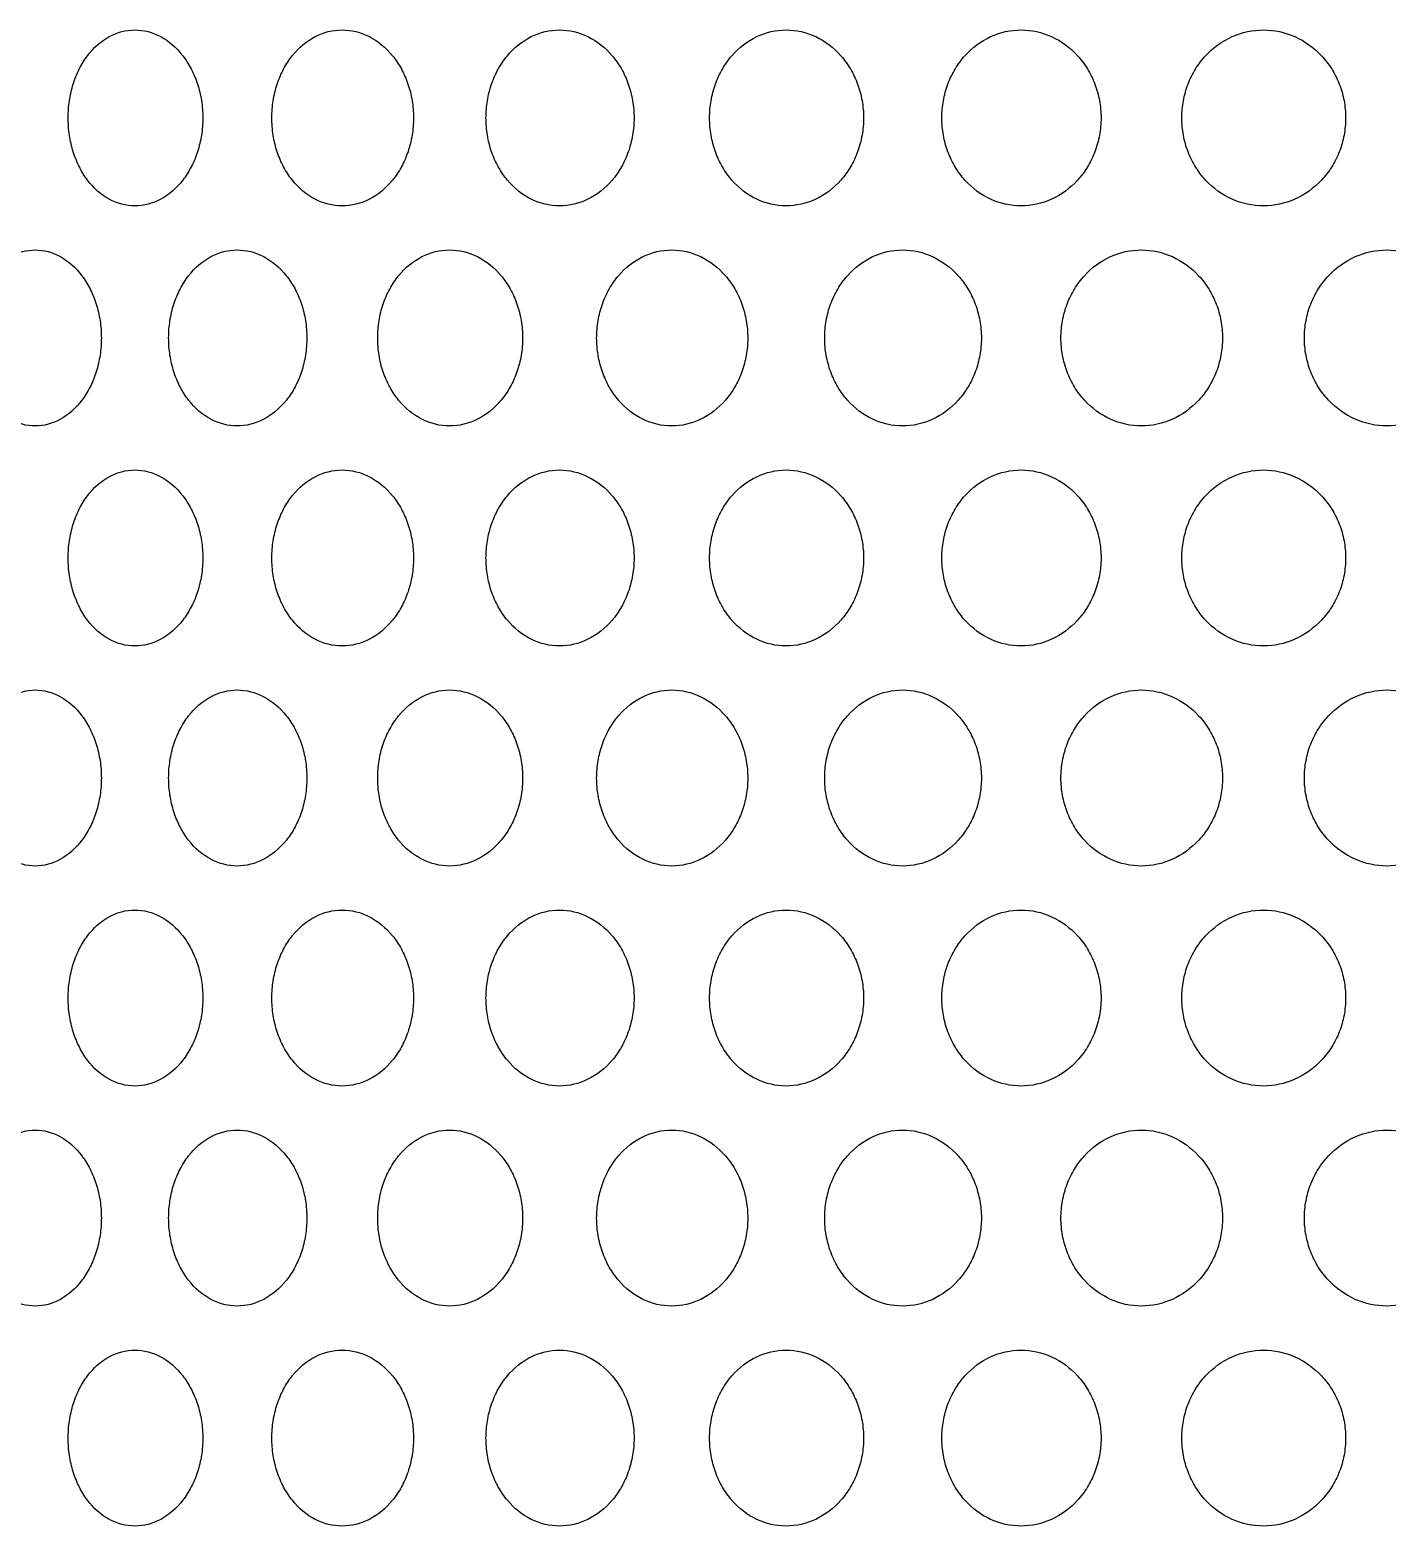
# Model space of a CAD drawing. Header units: millimetres. Extents: x 324 to 7054, y -67 to 2159.
# Drawn here: x 605.5 to 667.3, y 275 to 343 of the extents above; entities that cross this region are included whole.
import ezdxf

# ---------------------------------------------------------------- set-up
doc = ezdxf.new("R2010")
doc.units = ezdxf.units.MM
doc.header["$LTSCALE"] = 153.67
doc.layers.add('02___PRT_ALL_AXES', color=7, linetype='CONTINUOUS')

msp = doc.modelspace()

# ---------------------------------------------------------------- linework, layer by layer
at = {"layer": '02___PRT_ALL_AXES', "linetype": 'Continuous'}
for points in [[(607.28864, 339), (607.2889, 339.26583), (607.32785, 339.78945), (607.50117, 340.54514), (607.77925, 341.23528), (608.2816, 342.04859), (609.12055, 342.7909), (610.32126, 343.10456), (611.52775, 342.79082), (612.38394, 342.05038), (612.90073, 341.2386), (613.18878, 340.54817), (613.36903, 339.79095), (613.40958, 339.2663), (613.40985, 339)], [(616.55196, 339), (616.55223, 339.26583), (616.59331, 339.78945), (616.77605, 340.54514), (617.06921, 341.23528), (617.59867, 342.04859), (618.4825, 342.7909), (619.74636, 343.10456), (621.01515, 342.79082), (621.91482, 342.05038), (622.45762, 341.2386), (622.7601, 340.54817), (622.94934, 339.79095), (622.99192, 339.2663), (622.99219, 339)], [(626.28746, 339), (626.28775, 339.26583), (626.33078, 339.78945), (626.52222, 340.54514), (626.82928, 341.23528), (627.38373, 342.04859), (628.3089, 342.7909), (629.63086, 343.10456), (630.95688, 342.79082), (631.89642, 342.05038), (632.46306, 341.2386), (632.77875, 340.54817), (632.97623, 339.79095), (633.02066, 339.2663), (633.02095, 339)], [(636.45618, 339), (636.45648, 339.26583), (636.5013, 339.78945), (636.70067, 340.54514), (637.02041, 341.23528), (637.59762, 342.04859), (638.56043, 342.7909), (639.9352, 343.10456), (641.31313, 342.79082), (642.28878, 342.05038), (642.87699, 341.2386), (643.20464, 340.54817), (643.40957, 339.79095), (643.45567, 339.2663), (643.45597, 339)], [(647.01741, 339), (647.01772, 339.26583), (647.06415, 339.78945), (647.27066, 340.54514), (647.60178, 341.23528), (648.19946, 342.04859), (649.19605, 342.7909), (650.61812, 343.10456), (652.04246, 342.79082), (653.05031, 342.05038), (653.65774, 341.2386), (653.99602, 340.54817), (654.20758, 339.79095), (654.25517, 339.2663), (654.25548, 339)], [(657.92888, 339), (657.9292, 339.26583), (657.97705, 339.78945), (658.18986, 340.54514), (658.53106, 341.23528), (659.1468, 342.04859), (660.17319, 342.7909), (661.63687, 343.10456), (663.1019, 342.79082), (664.13793, 342.05038), (664.76214, 341.2386), (665.10971, 340.54817), (665.32705, 339.79095), (665.37594, 339.2663), (665.37626, 339)], [(613.40985, 339), (613.40958, 338.73417), (613.36918, 338.21055), (613.18968, 337.45486), (612.90247, 336.76472), (612.38568, 335.95141), (611.52869, 335.2091), (610.31897, 334.89544), (609.1215, 335.20918), (608.28329, 335.94962), (607.78094, 336.7614), (607.50204, 337.45183), (607.328, 338.20905), (607.2889, 338.7337), (607.28864, 339)], [(622.99219, 339), (622.99191, 338.73417), (622.9495, 338.21055), (622.76104, 337.45486), (622.45945, 336.76472), (621.91664, 335.95141), (621.01614, 335.2091), (619.74396, 334.89544), (618.48349, 335.20918), (617.60045, 335.94962), (617.07099, 336.7614), (616.77696, 337.45183), (616.59346, 338.20905), (616.55222, 338.7337), (616.55196, 339)], [(633.02095, 339), (633.02065, 338.73417), (632.9764, 338.21055), (632.77973, 337.45486), (632.46497, 336.76472), (631.89832, 335.95141), (630.95792, 335.2091), (629.62835, 334.89544), (628.30994, 335.20918), (627.3856, 335.94962), (626.83115, 336.7614), (626.52318, 337.45183), (626.33094, 338.20905), (626.28774, 338.7337), (626.28746, 339)], [(643.45597, 339), (643.45566, 338.73417), (643.40974, 338.21055), (643.20566, 337.45486), (642.87897, 336.76472), (642.29076, 335.95141), (641.31421, 335.2091), (639.93258, 334.89544), (638.56151, 335.20918), (637.59956, 335.94962), (637.02235, 336.7614), (636.70167, 337.45183), (636.50146, 338.20905), (636.45647, 338.7337), (636.45618, 339)], [(654.25548, 339), (654.25516, 338.73417), (654.20776, 338.21055), (653.99708, 337.45486), (653.65978, 336.76472), (653.05235, 335.95141), (652.04357, 335.2091), (650.61542, 334.89544), (649.19717, 335.20918), (648.20147, 335.94962), (647.60379, 336.7614), (647.27169, 337.45183), (647.06432, 338.20905), (647.01772, 338.7337), (647.01741, 339)], [(665.37626, 339), (665.37593, 338.73417), (665.32723, 338.21055), (665.11079, 337.45486), (664.76424, 336.76472), (664.14003, 335.95141), (663.10305, 335.2091), (661.63409, 334.89544), (660.17434, 335.20918), (659.14887, 335.94962), (658.53313, 336.7614), (658.19093, 337.45183), (657.97723, 338.20905), (657.9292, 338.7337), (657.92888, 339)], [(602.84572, 329), (602.84597, 329.26583), (602.8838, 329.78945), (603.05214, 330.54514), (603.32226, 331.23528), (603.8103, 332.04859), (604.62554, 332.7909), (605.79285, 333.10456), (606.96636, 332.79082), (607.79952, 332.05038), (608.30253, 331.2386), (608.58292, 330.54817), (608.7584, 329.79095), (608.79788, 329.2663), (608.79814, 329)], [(611.85891, 329), (611.85918, 329.26583), (611.89921, 329.78945), (612.07733, 330.54514), (612.36309, 331.23528), (612.87926, 332.04859), (613.74108, 332.7909), (614.97398, 333.10456), (616.21224, 332.79082), (617.09061, 332.05038), (617.62068, 331.2386), (617.91609, 330.54817), (618.10092, 329.79095), (618.14251, 329.2663), (618.14278, 329)], [(621.36308, 329), (621.36336, 329.26583), (621.40543, 329.78945), (621.59262, 330.54514), (621.89288, 331.23528), (622.4351, 332.04859), (623.34006, 332.7909), (624.63362, 333.10456), (625.93167, 332.79082), (626.85173, 332.05038), (627.40674, 331.2386), (627.71597, 330.54817), (627.90943, 329.79095), (627.95296, 329.2663), (627.95324, 329)], [(631.32017, 329), (631.32047, 329.26583), (631.36441, 329.78945), (631.55992, 330.54514), (631.87347, 331.23528), (632.43959, 332.04859), (633.38405, 332.7909), (634.73309, 333.10456), (636.08574, 332.79082), (637.04382, 332.05038), (637.62153, 331.2386), (637.94336, 330.54817), (638.14467, 329.79095), (638.18995, 329.2663), (638.19025, 329)], [(641.69034, 329), (641.69064, 329.26583), (641.73629, 329.78945), (641.93933, 330.54514), (642.26493, 331.23528), (642.85266, 332.04859), (643.83286, 332.7909), (645.23197, 333.10456), (646.63381, 332.79082), (647.62606, 332.05038), (648.22418, 331.2386), (648.55731, 330.54817), (648.76566, 329.79095), (648.81253, 329.2663), (648.81283, 329)], [(652.43207, 329), (652.43238, 329.26583), (652.47954, 329.78945), (652.68931, 330.54514), (653.02564, 331.23528), (653.63265, 332.04859), (654.64465, 332.7909), (656.08824, 333.10456), (657.53365, 332.79082), (658.5561, 332.05038), (659.17223, 331.2386), (659.51533, 330.54817), (659.72989, 329.79095), (659.77815, 329.2663), (659.77846, 329)], [(663.50236, 329), (663.50268, 329.26583), (663.55117, 329.78945), (663.76682, 330.54514), (664.11254, 331.23528), (664.73639, 332.04859), (665.77615, 332.7909), (667.25844, 333.10456), (668.74164, 332.79082), (669.7902, 332.05038), (670.42187, 331.2386), (670.77357, 330.54817), (670.99347, 329.79095), (671.04293, 329.2663), (671.04325, 329)], [(608.79814, 329), (608.79787, 328.73417), (608.75854, 328.21055), (608.5838, 327.45486), (608.30422, 326.76472), (607.80121, 325.95141), (606.96727, 325.2091), (605.79063, 324.89544), (604.62646, 325.20918), (603.81195, 325.94962), (603.3239, 326.7614), (603.05299, 327.45183), (602.88394, 328.20905), (602.84597, 328.7337), (602.84572, 329)], [(618.14278, 329), (618.1425, 328.73417), (618.10107, 328.21055), (617.917, 327.45486), (617.62246, 326.76472), (617.09239, 325.95141), (616.21321, 325.2091), (614.97164, 324.89544), (613.74205, 325.20918), (612.881, 325.94962), (612.36483, 326.7614), (612.07822, 327.45183), (611.89936, 328.20905), (611.85917, 328.7337), (611.85891, 329)], [(627.95324, 329), (627.95295, 328.73417), (627.90959, 328.21055), (627.71694, 327.45486), (627.4086, 326.76472), (626.8536, 325.95141), (625.93269, 325.2091), (624.63116, 324.89544), (623.34108, 325.20918), (622.43693, 325.94962), (621.8947, 326.7614), (621.59356, 327.45183), (621.40559, 328.20905), (621.36335, 328.7337), (621.36308, 329)], [(638.19025, 329), (638.18995, 328.73417), (638.14484, 328.21055), (637.94436, 327.45486), (637.62348, 326.76472), (637.04576, 325.95141), (636.0868, 325.2091), (634.73053, 324.89544), (633.38511, 325.20918), (632.44149, 325.94962), (631.87538, 326.7614), (631.5609, 327.45183), (631.36458, 328.20905), (631.32046, 328.7337), (631.32017, 329)], [(648.81283, 329), (648.81252, 328.73417), (648.76583, 328.21055), (648.55835, 327.45486), (648.22619, 326.76472), (647.62807, 325.95141), (646.63491, 325.2091), (645.22932, 324.89544), (643.83396, 325.20918), (642.85464, 325.94962), (642.2669, 326.7614), (641.94035, 327.45183), (641.73646, 328.20905), (641.69064, 328.7337), (641.69034, 329)], [(659.77846, 329), (659.77814, 328.73417), (659.73007, 328.21055), (659.5164, 327.45486), (659.17431, 326.76472), (658.55817, 325.95141), (657.53478, 325.2091), (656.0855, 324.89544), (654.64578, 325.20918), (653.63469, 325.94962), (653.02768, 326.7614), (652.69036, 327.45183), (652.47972, 328.20905), (652.43238, 328.7337), (652.43207, 329)], [(671.04325, 329), (671.04293, 328.73417), (670.99365, 328.21055), (670.77466, 327.45486), (670.42399, 326.76472), (669.79232, 325.95141), (668.7428, 325.2091), (667.25562, 324.89544), (665.77731, 325.20918), (664.73849, 325.94962), (664.11464, 326.7614), (663.76789, 327.45183), (663.55135, 328.20905), (663.50268, 328.7337), (663.50236, 329)], [(607.28864, 319), (607.2889, 319.26583), (607.32785, 319.78945), (607.50117, 320.54514), (607.77925, 321.23528), (608.2816, 322.04859), (609.12055, 322.7909), (610.32126, 323.10456), (611.52775, 322.79082), (612.38394, 322.05038), (612.90073, 321.2386), (613.18878, 320.54817), (613.36903, 319.79095), (613.40958, 319.2663), (613.40985, 319)], [(616.55196, 319), (616.55223, 319.26583), (616.59331, 319.78945), (616.77605, 320.54514), (617.06921, 321.23528), (617.59867, 322.04859), (618.4825, 322.7909), (619.74636, 323.10456), (621.01515, 322.79082), (621.91482, 322.05038), (622.45762, 321.2386), (622.7601, 320.54817), (622.94934, 319.79095), (622.99192, 319.2663), (622.99219, 319)], [(626.28746, 319), (626.28775, 319.26583), (626.33078, 319.78945), (626.52222, 320.54514), (626.82928, 321.23528), (627.38373, 322.04859), (628.3089, 322.7909), (629.63086, 323.10456), (630.95688, 322.79082), (631.89642, 322.05038), (632.46306, 321.2386), (632.77875, 320.54817), (632.97623, 319.79095), (633.02066, 319.2663), (633.02095, 319)], [(636.45618, 319), (636.45648, 319.26583), (636.5013, 319.78945), (636.70067, 320.54514), (637.02041, 321.23528), (637.59762, 322.04859), (638.56043, 322.7909), (639.9352, 323.10456), (641.31313, 322.79082), (642.28878, 322.05038), (642.87699, 321.2386), (643.20464, 320.54817), (643.40957, 319.79095), (643.45567, 319.2663), (643.45597, 319)], [(647.01741, 319), (647.01772, 319.26583), (647.06415, 319.78945), (647.27066, 320.54514), (647.60178, 321.23528), (648.19946, 322.04859), (649.19605, 322.7909), (650.61812, 323.10456), (652.04246, 322.79082), (653.05031, 322.05038), (653.65774, 321.2386), (653.99602, 320.54817), (654.20758, 319.79095), (654.25517, 319.2663), (654.25548, 319)], [(657.92888, 319), (657.9292, 319.26583), (657.97705, 319.78945), (658.18986, 320.54514), (658.53106, 321.23528), (659.1468, 322.04859), (660.17319, 322.7909), (661.63687, 323.10456), (663.1019, 322.79082), (664.13793, 322.05038), (664.76214, 321.2386), (665.10971, 320.54817), (665.32705, 319.79095), (665.37594, 319.2663), (665.37626, 319)], [(613.40985, 319), (613.40958, 318.73417), (613.36918, 318.21055), (613.18968, 317.45486), (612.90247, 316.76472), (612.38568, 315.95141), (611.52869, 315.2091), (610.31897, 314.89544), (609.1215, 315.20918), (608.28329, 315.94962), (607.78094, 316.7614), (607.50204, 317.45183), (607.328, 318.20905), (607.2889, 318.7337), (607.28864, 319)], [(622.99219, 319), (622.99191, 318.73417), (622.9495, 318.21055), (622.76104, 317.45486), (622.45945, 316.76472), (621.91664, 315.95141), (621.01614, 315.2091), (619.74396, 314.89544), (618.48349, 315.20918), (617.60045, 315.94962), (617.07099, 316.7614), (616.77696, 317.45183), (616.59346, 318.20905), (616.55222, 318.7337), (616.55196, 319)], [(633.02095, 319), (633.02065, 318.73417), (632.9764, 318.21055), (632.77973, 317.45486), (632.46497, 316.76472), (631.89832, 315.95141), (630.95792, 315.2091), (629.62835, 314.89544), (628.30994, 315.20918), (627.3856, 315.94962), (626.83115, 316.7614), (626.52318, 317.45183), (626.33094, 318.20905), (626.28774, 318.7337), (626.28746, 319)], [(643.45597, 319), (643.45566, 318.73417), (643.40974, 318.21055), (643.20566, 317.45486), (642.87897, 316.76472), (642.29076, 315.95141), (641.31421, 315.2091), (639.93258, 314.89544), (638.56151, 315.20918), (637.59956, 315.94962), (637.02235, 316.7614), (636.70167, 317.45183), (636.50146, 318.20905), (636.45647, 318.7337), (636.45618, 319)], [(654.25548, 319), (654.25516, 318.73417), (654.20776, 318.21055), (653.99708, 317.45486), (653.65978, 316.76472), (653.05235, 315.95141), (652.04357, 315.2091), (650.61542, 314.89544), (649.19717, 315.20918), (648.20147, 315.94962), (647.60379, 316.7614), (647.27169, 317.45183), (647.06432, 318.20905), (647.01772, 318.7337), (647.01741, 319)], [(665.37626, 319), (665.37593, 318.73417), (665.32723, 318.21055), (665.11079, 317.45486), (664.76424, 316.76472), (664.14003, 315.95141), (663.10305, 315.2091), (661.63409, 314.89544), (660.17434, 315.20918), (659.14887, 315.94962), (658.53313, 316.7614), (658.19093, 317.45183), (657.97723, 318.20905), (657.9292, 318.7337), (657.92888, 319)], [(602.84572, 309), (602.84597, 309.26583), (602.8838, 309.78945), (603.05214, 310.54514), (603.32226, 311.23528), (603.8103, 312.04859), (604.62554, 312.7909), (605.79285, 313.10456), (606.96636, 312.79082), (607.79952, 312.05038), (608.30253, 311.2386), (608.58292, 310.54817), (608.7584, 309.79095), (608.79788, 309.2663), (608.79814, 309)], [(611.85891, 309), (611.85918, 309.26583), (611.89921, 309.78945), (612.07733, 310.54514), (612.36309, 311.23528), (612.87926, 312.04859), (613.74108, 312.7909), (614.97398, 313.10456), (616.21224, 312.79082), (617.09061, 312.05038), (617.62068, 311.2386), (617.91609, 310.54817), (618.10092, 309.79095), (618.14251, 309.2663), (618.14278, 309)], [(621.36308, 309), (621.36336, 309.26583), (621.40543, 309.78945), (621.59262, 310.54514), (621.89288, 311.23528), (622.4351, 312.04859), (623.34006, 312.7909), (624.63362, 313.10456), (625.93167, 312.79082), (626.85173, 312.05038), (627.40674, 311.2386), (627.71597, 310.54817), (627.90943, 309.79095), (627.95296, 309.2663), (627.95324, 309)], [(631.32017, 309), (631.32047, 309.26583), (631.36441, 309.78945), (631.55992, 310.54514), (631.87347, 311.23528), (632.43959, 312.04859), (633.38405, 312.7909), (634.73309, 313.10456), (636.08574, 312.79082), (637.04382, 312.05038), (637.62153, 311.2386), (637.94336, 310.54817), (638.14467, 309.79095), (638.18995, 309.2663), (638.19025, 309)], [(641.69034, 309), (641.69064, 309.26583), (641.73629, 309.78945), (641.93933, 310.54514), (642.26493, 311.23528), (642.85266, 312.04859), (643.83286, 312.7909), (645.23197, 313.10456), (646.63381, 312.79082), (647.62606, 312.05038), (648.22418, 311.2386), (648.55731, 310.54817), (648.76566, 309.79095), (648.81253, 309.2663), (648.81283, 309)], [(652.43207, 309), (652.43238, 309.26583), (652.47954, 309.78945), (652.68931, 310.54514), (653.02564, 311.23528), (653.63265, 312.04859), (654.64465, 312.7909), (656.08824, 313.10456), (657.53365, 312.79082), (658.5561, 312.05038), (659.17223, 311.2386), (659.51533, 310.54817), (659.72989, 309.79095), (659.77815, 309.2663), (659.77846, 309)], [(663.50236, 309), (663.50268, 309.26583), (663.55117, 309.78945), (663.76682, 310.54514), (664.11254, 311.23528), (664.73639, 312.04859), (665.77615, 312.7909), (667.25844, 313.10456), (668.74164, 312.79082), (669.7902, 312.05038), (670.42187, 311.2386), (670.77357, 310.54817), (670.99347, 309.79095), (671.04293, 309.2663), (671.04325, 309)], [(608.79814, 309), (608.79787, 308.73417), (608.75854, 308.21055), (608.5838, 307.45486), (608.30422, 306.76472), (607.80121, 305.95141), (606.96727, 305.2091), (605.79063, 304.89544), (604.62646, 305.20918), (603.81195, 305.94962), (603.3239, 306.7614), (603.05299, 307.45183), (602.88394, 308.20905), (602.84597, 308.7337), (602.84572, 309)], [(618.14278, 309), (618.1425, 308.73417), (618.10107, 308.21055), (617.917, 307.45486), (617.62246, 306.76472), (617.09239, 305.95141), (616.21321, 305.2091), (614.97164, 304.89544), (613.74205, 305.20918), (612.881, 305.94962), (612.36483, 306.7614), (612.07822, 307.45183), (611.89936, 308.20905), (611.85917, 308.7337), (611.85891, 309)], [(627.95324, 309), (627.95295, 308.73417), (627.90959, 308.21055), (627.71694, 307.45486), (627.4086, 306.76472), (626.8536, 305.95141), (625.93269, 305.2091), (624.63116, 304.89544), (623.34108, 305.20918), (622.43693, 305.94962), (621.8947, 306.7614), (621.59356, 307.45183), (621.40559, 308.20905), (621.36335, 308.7337), (621.36308, 309)], [(638.19025, 309), (638.18995, 308.73417), (638.14484, 308.21055), (637.94436, 307.45486), (637.62348, 306.76472), (637.04576, 305.95141), (636.0868, 305.2091), (634.73053, 304.89544), (633.38511, 305.20918), (632.44149, 305.94962), (631.87538, 306.7614), (631.5609, 307.45183), (631.36458, 308.20905), (631.32046, 308.7337), (631.32017, 309)], [(648.81283, 309), (648.81252, 308.73417), (648.76583, 308.21055), (648.55835, 307.45486), (648.22619, 306.76472), (647.62807, 305.95141), (646.63491, 305.2091), (645.22932, 304.89544), (643.83396, 305.20918), (642.85464, 305.94962), (642.2669, 306.7614), (641.94035, 307.45183), (641.73646, 308.20905), (641.69064, 308.7337), (641.69034, 309)], [(659.77846, 309), (659.77814, 308.73417), (659.73007, 308.21055), (659.5164, 307.45486), (659.17431, 306.76472), (658.55817, 305.95141), (657.53478, 305.2091), (656.0855, 304.89544), (654.64578, 305.20918), (653.63469, 305.94962), (653.02768, 306.7614), (652.69036, 307.45183), (652.47972, 308.20905), (652.43238, 308.7337), (652.43207, 309)], [(671.04325, 309), (671.04293, 308.73417), (670.99365, 308.21055), (670.77466, 307.45486), (670.42399, 306.76472), (669.79232, 305.95141), (668.7428, 305.2091), (667.25562, 304.89544), (665.77731, 305.20918), (664.73849, 305.94962), (664.11464, 306.7614), (663.76789, 307.45183), (663.55135, 308.20905), (663.50268, 308.7337), (663.50236, 309)], [(607.28864, 299), (607.2889, 299.26583), (607.32785, 299.78945), (607.50117, 300.54514), (607.77925, 301.23528), (608.2816, 302.04859), (609.12055, 302.7909), (610.32126, 303.10456), (611.52775, 302.79082), (612.38394, 302.05038), (612.90073, 301.2386), (613.18878, 300.54817), (613.36903, 299.79095), (613.40958, 299.2663), (613.40985, 299)], [(616.55196, 299), (616.55223, 299.26583), (616.59331, 299.78945), (616.77605, 300.54514), (617.06921, 301.23528), (617.59867, 302.04859), (618.4825, 302.7909), (619.74636, 303.10456), (621.01515, 302.79082), (621.91482, 302.05038), (622.45762, 301.2386), (622.7601, 300.54817), (622.94934, 299.79095), (622.99192, 299.2663), (622.99219, 299)], [(626.28746, 299), (626.28775, 299.26583), (626.33078, 299.78945), (626.52222, 300.54514), (626.82928, 301.23528), (627.38373, 302.04859), (628.3089, 302.7909), (629.63086, 303.10456), (630.95688, 302.79082), (631.89642, 302.05038), (632.46306, 301.2386), (632.77875, 300.54817), (632.97623, 299.79095), (633.02066, 299.2663), (633.02095, 299)], [(636.45618, 299), (636.45648, 299.26583), (636.5013, 299.78945), (636.70067, 300.54514), (637.02041, 301.23528), (637.59762, 302.04859), (638.56043, 302.7909), (639.9352, 303.10456), (641.31313, 302.79082), (642.28878, 302.05038), (642.87699, 301.2386), (643.20464, 300.54817), (643.40957, 299.79095), (643.45567, 299.2663), (643.45597, 299)], [(647.01741, 299), (647.01772, 299.26583), (647.06415, 299.78945), (647.27066, 300.54514), (647.60178, 301.23528), (648.19946, 302.04859), (649.19605, 302.7909), (650.61812, 303.10456), (652.04246, 302.79082), (653.05031, 302.05038), (653.65774, 301.2386), (653.99602, 300.54817), (654.20758, 299.79095), (654.25517, 299.2663), (654.25548, 299)], [(657.92888, 299), (657.9292, 299.26583), (657.97705, 299.78945), (658.18986, 300.54514), (658.53106, 301.23528), (659.1468, 302.04859), (660.17319, 302.7909), (661.63687, 303.10456), (663.1019, 302.79082), (664.13793, 302.05038), (664.76214, 301.2386), (665.10971, 300.54817), (665.32705, 299.79095), (665.37594, 299.2663), (665.37626, 299)], [(613.40985, 299), (613.40958, 298.73417), (613.36918, 298.21055), (613.18968, 297.45486), (612.90247, 296.76472), (612.38568, 295.95141), (611.52869, 295.2091), (610.31897, 294.89544), (609.1215, 295.20918), (608.28329, 295.94962), (607.78094, 296.7614), (607.50204, 297.45183), (607.328, 298.20905), (607.2889, 298.7337), (607.28864, 299)], [(622.99219, 299), (622.99191, 298.73417), (622.9495, 298.21055), (622.76104, 297.45486), (622.45945, 296.76472), (621.91664, 295.95141), (621.01614, 295.2091), (619.74396, 294.89544), (618.48349, 295.20918), (617.60045, 295.94962), (617.07099, 296.7614), (616.77696, 297.45183), (616.59346, 298.20905), (616.55222, 298.7337), (616.55196, 299)], [(633.02095, 299), (633.02065, 298.73417), (632.9764, 298.21055), (632.77973, 297.45486), (632.46497, 296.76472), (631.89832, 295.95141), (630.95792, 295.2091), (629.62835, 294.89544), (628.30994, 295.20918), (627.3856, 295.94962), (626.83115, 296.7614), (626.52318, 297.45183), (626.33094, 298.20905), (626.28774, 298.7337), (626.28746, 299)], [(643.45597, 299), (643.45566, 298.73417), (643.40974, 298.21055), (643.20566, 297.45486), (642.87897, 296.76472), (642.29076, 295.95141), (641.31421, 295.2091), (639.93258, 294.89544), (638.56151, 295.20918), (637.59956, 295.94962), (637.02235, 296.7614), (636.70167, 297.45183), (636.50146, 298.20905), (636.45647, 298.7337), (636.45618, 299)], [(654.25548, 299), (654.25516, 298.73417), (654.20776, 298.21055), (653.99708, 297.45486), (653.65978, 296.76472), (653.05235, 295.95141), (652.04357, 295.2091), (650.61542, 294.89544), (649.19717, 295.20918), (648.20147, 295.94962), (647.60379, 296.7614), (647.27169, 297.45183), (647.06432, 298.20905), (647.01772, 298.7337), (647.01741, 299)], [(665.37626, 299), (665.37593, 298.73417), (665.32723, 298.21055), (665.11079, 297.45486), (664.76424, 296.76472), (664.14003, 295.95141), (663.10305, 295.2091), (661.63409, 294.89544), (660.17434, 295.20918), (659.14887, 295.94962), (658.53313, 296.7614), (658.19093, 297.45183), (657.97723, 298.20905), (657.9292, 298.7337), (657.92888, 299)], [(602.84572, 289), (602.84597, 289.26583), (602.8838, 289.78945), (603.05214, 290.54514), (603.32226, 291.23528), (603.8103, 292.04859), (604.62554, 292.7909), (605.79285, 293.10456), (606.96636, 292.79082), (607.79952, 292.05038), (608.30253, 291.2386), (608.58292, 290.54817), (608.7584, 289.79095), (608.79788, 289.2663), (608.79814, 289)], [(611.85891, 289), (611.85918, 289.26583), (611.89921, 289.78945), (612.07733, 290.54514), (612.36309, 291.23528), (612.87926, 292.04859), (613.74108, 292.7909), (614.97398, 293.10456), (616.21224, 292.79082), (617.09061, 292.05038), (617.62068, 291.2386), (617.91609, 290.54817), (618.10092, 289.79095), (618.14251, 289.2663), (618.14278, 289)], [(621.36308, 289), (621.36336, 289.26583), (621.40543, 289.78945), (621.59262, 290.54514), (621.89288, 291.23528), (622.4351, 292.04859), (623.34006, 292.7909), (624.63362, 293.10456), (625.93167, 292.79082), (626.85173, 292.05038), (627.40674, 291.2386), (627.71597, 290.54817), (627.90943, 289.79095), (627.95296, 289.2663), (627.95324, 289)], [(631.32017, 289), (631.32047, 289.26583), (631.36441, 289.78945), (631.55992, 290.54514), (631.87347, 291.23528), (632.43959, 292.04859), (633.38405, 292.7909), (634.73309, 293.10456), (636.08574, 292.79082), (637.04382, 292.05038), (637.62153, 291.2386), (637.94336, 290.54817), (638.14467, 289.79095), (638.18995, 289.2663), (638.19025, 289)], [(641.69034, 289), (641.69064, 289.26583), (641.73629, 289.78945), (641.93933, 290.54514), (642.26493, 291.23528), (642.85266, 292.04859), (643.83286, 292.7909), (645.23197, 293.10456), (646.63381, 292.79082), (647.62606, 292.05038), (648.22418, 291.2386), (648.55731, 290.54817), (648.76566, 289.79095), (648.81253, 289.2663), (648.81283, 289)], [(652.43207, 289), (652.43238, 289.26583), (652.47954, 289.78945), (652.68931, 290.54514), (653.02564, 291.23528), (653.63265, 292.04859), (654.64465, 292.7909), (656.08824, 293.10456), (657.53365, 292.79082), (658.5561, 292.05038), (659.17223, 291.2386), (659.51533, 290.54817), (659.72989, 289.79095), (659.77815, 289.2663), (659.77846, 289)], [(663.50236, 289), (663.50268, 289.26583), (663.55117, 289.78945), (663.76682, 290.54514), (664.11254, 291.23528), (664.73639, 292.04859), (665.77615, 292.7909), (667.25844, 293.10456), (668.74164, 292.79082), (669.7902, 292.05038), (670.42187, 291.2386), (670.77357, 290.54817), (670.99347, 289.79095), (671.04293, 289.2663), (671.04325, 289)], [(608.79814, 289), (608.79787, 288.73417), (608.75854, 288.21055), (608.5838, 287.45486), (608.30422, 286.76472), (607.80121, 285.95141), (606.96727, 285.2091), (605.79063, 284.89544), (604.62646, 285.20918), (603.81195, 285.94962), (603.3239, 286.7614), (603.05299, 287.45183), (602.88394, 288.20905), (602.84597, 288.7337), (602.84572, 289)], [(618.14278, 289), (618.1425, 288.73417), (618.10107, 288.21055), (617.917, 287.45486), (617.62246, 286.76472), (617.09239, 285.95141), (616.21321, 285.2091), (614.97164, 284.89544), (613.74205, 285.20918), (612.881, 285.94962), (612.36483, 286.7614), (612.07822, 287.45183), (611.89936, 288.20905), (611.85917, 288.7337), (611.85891, 289)], [(627.95324, 289), (627.95295, 288.73417), (627.90959, 288.21055), (627.71694, 287.45486), (627.4086, 286.76472), (626.8536, 285.95141), (625.93269, 285.2091), (624.63116, 284.89544), (623.34108, 285.20918), (622.43693, 285.94962), (621.8947, 286.7614), (621.59356, 287.45183), (621.40559, 288.20905), (621.36335, 288.7337), (621.36308, 289)], [(638.19025, 289), (638.18995, 288.73417), (638.14484, 288.21055), (637.94436, 287.45486), (637.62348, 286.76472), (637.04576, 285.95141), (636.0868, 285.2091), (634.73053, 284.89544), (633.38511, 285.20918), (632.44149, 285.94962), (631.87538, 286.7614), (631.5609, 287.45183), (631.36458, 288.20905), (631.32046, 288.7337), (631.32017, 289)], [(648.81283, 289), (648.81252, 288.73417), (648.76583, 288.21055), (648.55835, 287.45486), (648.22619, 286.76472), (647.62807, 285.95141), (646.63491, 285.2091), (645.22932, 284.89544), (643.83396, 285.20918), (642.85464, 285.94962), (642.2669, 286.7614), (641.94035, 287.45183), (641.73646, 288.20905), (641.69064, 288.7337), (641.69034, 289)], [(659.77846, 289), (659.77814, 288.73417), (659.73007, 288.21055), (659.5164, 287.45486), (659.17431, 286.76472), (658.55817, 285.95141), (657.53478, 285.2091), (656.0855, 284.89544), (654.64578, 285.20918), (653.63469, 285.94962), (653.02768, 286.7614), (652.69036, 287.45183), (652.47972, 288.20905), (652.43238, 288.7337), (652.43207, 289)], [(671.04325, 289), (671.04293, 288.73417), (670.99365, 288.21055), (670.77466, 287.45486), (670.42399, 286.76472), (669.79232, 285.95141), (668.7428, 285.2091), (667.25562, 284.89544), (665.77731, 285.20918), (664.73849, 285.94962), (664.11464, 286.7614), (663.76789, 287.45183), (663.55135, 288.20905), (663.50268, 288.7337), (663.50236, 289)], [(607.28864, 279), (607.2889, 279.26583), (607.32785, 279.78945), (607.50117, 280.54514), (607.77925, 281.23528), (608.2816, 282.04859), (609.12055, 282.7909), (610.32126, 283.10456), (611.52775, 282.79082), (612.38394, 282.05038), (612.90073, 281.2386), (613.18878, 280.54817), (613.36903, 279.79095), (613.40958, 279.2663), (613.40985, 279)], [(616.55196, 279), (616.55223, 279.26583), (616.59331, 279.78945), (616.77605, 280.54514), (617.06921, 281.23528), (617.59867, 282.04859), (618.4825, 282.7909), (619.74636, 283.10456), (621.01515, 282.79082), (621.91482, 282.05038), (622.45762, 281.2386), (622.7601, 280.54817), (622.94934, 279.79095), (622.99192, 279.2663), (622.99219, 279)], [(626.28746, 279), (626.28775, 279.26583), (626.33078, 279.78945), (626.52222, 280.54514), (626.82928, 281.23528), (627.38373, 282.04859), (628.3089, 282.7909), (629.63086, 283.10456), (630.95688, 282.79082), (631.89642, 282.05038), (632.46306, 281.2386), (632.77875, 280.54817), (632.97623, 279.79095), (633.02066, 279.2663), (633.02095, 279)], [(636.45618, 279), (636.45648, 279.26583), (636.5013, 279.78945), (636.70067, 280.54514), (637.02041, 281.23528), (637.59762, 282.04859), (638.56043, 282.7909), (639.9352, 283.10456), (641.31313, 282.79082), (642.28878, 282.05038), (642.87699, 281.2386), (643.20464, 280.54817), (643.40957, 279.79095), (643.45567, 279.2663), (643.45597, 279)], [(647.01741, 279), (647.01772, 279.26583), (647.06415, 279.78945), (647.27066, 280.54514), (647.60178, 281.23528), (648.19946, 282.04859), (649.19605, 282.7909), (650.61812, 283.10456), (652.04246, 282.79082), (653.05031, 282.05038), (653.65774, 281.2386), (653.99602, 280.54817), (654.20758, 279.79095), (654.25517, 279.2663), (654.25548, 279)], [(657.92888, 279), (657.9292, 279.26583), (657.97705, 279.78945), (658.18986, 280.54514), (658.53106, 281.23528), (659.1468, 282.04859), (660.17319, 282.7909), (661.63687, 283.10456), (663.1019, 282.79082), (664.13793, 282.05038), (664.76214, 281.2386), (665.10971, 280.54817), (665.32705, 279.79095), (665.37594, 279.2663), (665.37626, 279)], [(613.40985, 279), (613.40958, 278.73417), (613.36918, 278.21055), (613.18968, 277.45486), (612.90247, 276.76472), (612.38568, 275.95141), (611.52869, 275.2091), (610.31897, 274.89544), (609.1215, 275.20918), (608.28329, 275.94962), (607.78094, 276.7614), (607.50204, 277.45183), (607.328, 278.20905), (607.2889, 278.7337), (607.28864, 279)], [(622.99219, 279), (622.99191, 278.73417), (622.9495, 278.21055), (622.76104, 277.45486), (622.45945, 276.76472), (621.91664, 275.95141), (621.01614, 275.2091), (619.74396, 274.89544), (618.48349, 275.20918), (617.60045, 275.94962), (617.07099, 276.7614), (616.77696, 277.45183), (616.59346, 278.20905), (616.55222, 278.7337), (616.55196, 279)], [(633.02095, 279), (633.02065, 278.73417), (632.9764, 278.21055), (632.77973, 277.45486), (632.46497, 276.76472), (631.89832, 275.95141), (630.95792, 275.2091), (629.62835, 274.89544), (628.30994, 275.20918), (627.3856, 275.94962), (626.83115, 276.7614), (626.52318, 277.45183), (626.33094, 278.20905), (626.28774, 278.7337), (626.28746, 279)], [(643.45597, 279), (643.45566, 278.73417), (643.40974, 278.21055), (643.20566, 277.45486), (642.87897, 276.76472), (642.29076, 275.95141), (641.31421, 275.2091), (639.93258, 274.89544), (638.56151, 275.20918), (637.59956, 275.94962), (637.02235, 276.7614), (636.70167, 277.45183), (636.50146, 278.20905), (636.45647, 278.7337), (636.45618, 279)], [(654.25548, 279), (654.25516, 278.73417), (654.20776, 278.21055), (653.99708, 277.45486), (653.65978, 276.76472), (653.05235, 275.95141), (652.04357, 275.2091), (650.61542, 274.89544), (649.19717, 275.20918), (648.20147, 275.94962), (647.60379, 276.7614), (647.27169, 277.45183), (647.06432, 278.20905), (647.01772, 278.7337), (647.01741, 279)], [(665.37626, 279), (665.37593, 278.73417), (665.32723, 278.21055), (665.11079, 277.45486), (664.76424, 276.76472), (664.14003, 275.95141), (663.10305, 275.2091), (661.63409, 274.89544), (660.17434, 275.20918), (659.14887, 275.94962), (658.53313, 276.7614), (658.19093, 277.45183), (657.97723, 278.20905), (657.9292, 278.7337), (657.92888, 279)]]:
    msp.add_open_spline(points, degree=3, knots=[0, 0, 0, 0, 0.0625, 0.125, 0.1875, 0.25, 0.375, 0.5, 0.625, 0.75, 0.8125, 0.875, 0.9375, 1, 1, 1, 1], dxfattribs=at)

doc.saveas('drawing.dxf')
